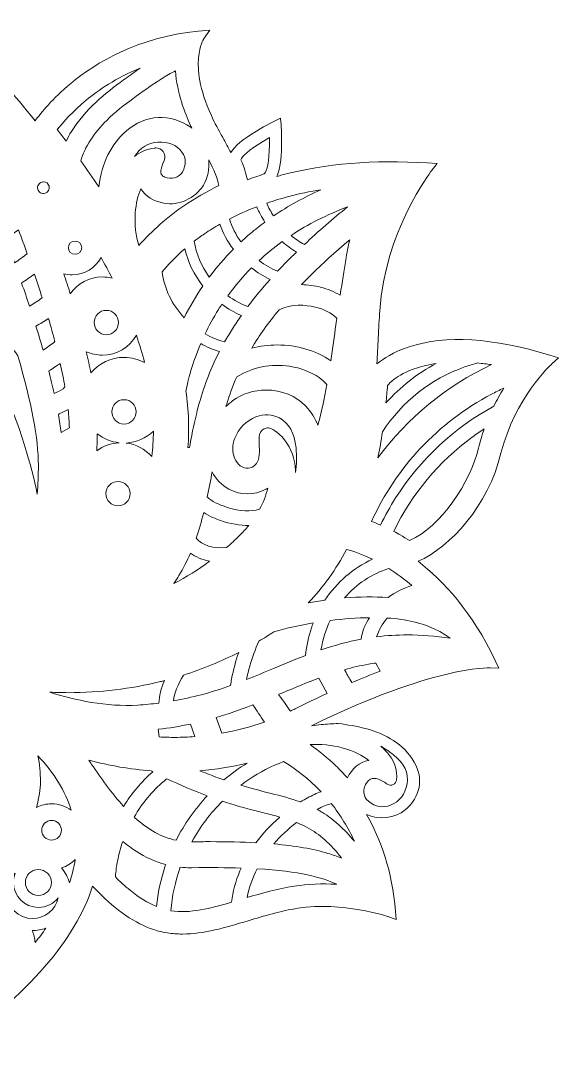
# Model space of a CAD drawing. Header units: millimetres. Extents: x -1177 to 2110, y 103 to 651.
# Drawn here: x 1830 to 2110, y 103 to 641 of the extents above; entities that cross this region are included whole.
import ezdxf

# ---------------------------------------------------------------- set-up
doc = ezdxf.new("R2010")
doc.units = ezdxf.units.MM
doc.header["$MEASUREMENT"] = 0
doc.layers.add('Layer 1', color=7, linetype='Continuous')

msp = doc.modelspace()

# ---------------------------------------------------------------- linework, layer by layer
at = {"layer": 'Layer 1', "lineweight": 0}
for points, knots in [([(2105.9, 465.9), (2076.31, 475.06), (2051.6, 476.53), (2032.45, 470.27), (2024.28, 467.6), (2018.89, 464.02), (2015.67, 461.31), (2015.95, 466), (2016.16, 470.53), (2016.37, 474.87), (2016.62, 479.95), (2016.85, 484.75), (2017.14, 489.12), (2019.89, 530.65), (2043.79, 561.71), (2044.03, 562.01), (2044.03, 562.01), (2047.17, 566.03), (2047.17, 566.03), (2047.17, 566.03), (2041.87, 566.35), (2041.87, 566.35), (2014.1, 568.07), (1988.65, 565.95), (1966.22, 560.05), (1965.28, 559.8), (1964.34, 559.54), (1963.4, 559.28), (1964.89, 562.55), (1965.72, 567.95), (1965.87, 575.37), (1966, 581.51), (1965.61, 586.8), (1965.56, 587.38), (1965.56, 587.38), (1965.38, 589.74), (1965.38, 589.74), (1965.38, 589.74), (1963.25, 588.71), (1963.25, 588.71), (1962.73, 588.46), (1957.96, 586.15), (1952.7, 582.96), (1945.69, 578.7), (1941.22, 574.96), (1939.42, 571.85), (1939.4, 571.81), (1939.38, 571.77), (1939.36, 571.74), (1938.02, 574.37), (1936.57, 577.01), (1935.13, 579.62), (1933.05, 583.41), (1930.9, 587.32), (1929.19, 591.05), (1922.72, 605.2), (1921.98, 615.32), (1922.49, 621.31), (1923.05, 627.73), (1925.12, 630.89), (1925.13, 630.9), (1925.13, 630.9), (1928.47, 635.69), (1928.47, 635.69), (1928.47, 635.69), (1922.39, 635.12), (1922.39, 635.12), (1890.87, 632.14), (1868.76, 618.66), (1855.77, 607.87), (1846.3, 600.01), (1840.23, 592.51), (1837.18, 588.29), (1826.09, 602.14), (1815.53, 614.28), (1806.99, 624.08), (1802.96, 628.72), (1793.04, 640.69), (1792.96, 640.6), (1792.89, 640.69), (1782.97, 628.72), (1778.93, 624.08), (1770.4, 614.28), (1759.84, 602.14), (1748.75, 588.29), (1745.69, 592.51), (1739.62, 600.01), (1730.16, 607.87), (1717.16, 618.66), (1695.06, 632.14), (1663.53, 635.12), (1663.53, 635.12), (1657.46, 635.69), (1657.46, 635.69), (1657.46, 635.69), (1660.8, 630.9), (1660.8, 630.9), (1660.8, 630.89), (1662.88, 627.73), (1663.43, 621.31), (1663.95, 615.32), (1663.21, 605.2), (1656.73, 591.05), (1655.02, 587.32), (1652.87, 583.41), (1650.79, 579.62), (1649.34, 576.98), (1647.87, 574.32), (1646.53, 571.66), (1646.29, 572.07), (1646.05, 572.48), (1645.78, 572.89), (1643.8, 575.9), (1639.12, 579.37), (1631.86, 583.21), (1626.44, 586.08), (1621.53, 588.11), (1620.99, 588.33), (1620.99, 588.33), (1618.81, 589.23), (1618.81, 589.23), (1618.81, 589.23), (1618.77, 586.87), (1618.77, 586.87), (1618.76, 586.28), (1618.68, 580.99), (1619.16, 574.86), (1619.73, 567.75), (1620.81, 562.54), (1622.38, 559.32), (1621.49, 559.57), (1620.6, 559.81), (1619.7, 560.05), (1597.28, 565.95), (1571.83, 568.07), (1544.06, 566.35), (1544.06, 566.35), (1538.76, 566.03), (1538.76, 566.03), (1538.76, 566.03), (1541.89, 562.01), (1541.89, 562.01), (1542.13, 561.71), (1566.03, 530.65), (1568.78, 489.12), (1569.07, 484.75), (1569.31, 479.95), (1569.55, 474.87), (1569.76, 470.53), (1569.98, 466), (1570.25, 461.31), (1567.03, 464.02), (1561.64, 467.6), (1553.47, 470.27), (1534.33, 476.53), (1509.62, 475.06), (1480.03, 465.9), (1480.03, 465.9), (1475.46, 464.49), (1475.46, 464.49), (1475.46, 464.49), (1478.91, 461.35), (1478.91, 461.35), (1479.1, 461.17), (1498.45, 443.21), (1505.46, 414.67), (1512.17, 387.32), (1531.92, 365.54), (1548.79, 358.23), (1535.64, 348.07), (1520.58, 331.9), (1508.42, 306.48), (1508.42, 306.48), (1506.51, 302.48), (1506.51, 302.48), (1506.51, 302.48), (1511.19, 302.63), (1511.19, 302.63), (1511.26, 302.63), (1519.22, 302.8), (1534.97, 298.98), (1549.15, 295.54), (1572.68, 288.07), (1604.85, 272.05), (1602.74, 272.46), (1600.6, 272.71), (1598.5, 272.9), (1595.55, 273.17), (1592.58, 273.31), (1589.63, 273.58), (1584.8, 272.76), (1579.94, 272.14), (1575.31, 270.86), (1564.64, 267.88), (1555.4, 262.82), (1549.9, 253.35), (1544.88, 244.72), (1546.76, 235.09), (1554.58, 228.38), (1560.14, 223.61), (1569.8, 222.98), (1576.07, 226.5), (1568.47, 213.57), (1562.22, 196.76), (1560.55, 175.39), (1560.55, 175.39), (1560.22, 171.16), (1560.22, 171.16), (1560.22, 171.16), (1564.48, 172.63), (1564.48, 172.63), (1564.71, 172.71), (1588.19, 180.65), (1611.5, 177), (1620.49, 175.59), (1629.18, 172.97), (1637.58, 170.44), (1649.33, 166.89), (1660.55, 163.5), (1671.87, 163.5), (1674.45, 163.5), (1677.05, 163.68), (1679.65, 164.07), (1689.09, 165.49), (1698.92, 170.51), (1708.88, 178.98), (1713.28, 182.71), (1716.67, 186.27), (1718.73, 188.58), (1727.48, 160.8), (1752.32, 132.2), (1792.93, 103.24), (1792.93, 103.24), (1792.96, 103.27), (1792.96, 103.27), (1792.96, 103.27), (1792.99, 103.24), (1792.99, 103.24), (1833.61, 132.2), (1858.45, 160.8), (1867.19, 188.58), (1869.25, 186.27), (1872.65, 182.71), (1877.04, 178.98), (1887, 170.51), (1896.84, 165.49), (1906.27, 164.07), (1908.88, 163.68), (1911.47, 163.5), (1914.06, 163.5), (1925.38, 163.5), (1936.6, 166.89), (1948.35, 170.44), (1956.75, 172.97), (1965.43, 175.59), (1974.43, 177), (1997.74, 180.65), (2021.22, 172.71), (2021.45, 172.63), (2021.45, 172.63), (2025.7, 171.16), (2025.7, 171.16), (2025.7, 171.16), (2025.37, 175.39), (2025.37, 175.39), (2023.73, 196.42), (2017.65, 213.05), (2010.22, 225.89), (2016.46, 223.08), (2025.28, 223.91), (2030.49, 228.38), (2038.31, 235.09), (2040.2, 244.72), (2035.18, 253.35), (2029.67, 262.82), (2020.43, 267.88), (2009.76, 270.86), (2005.13, 272.14), (2000.28, 272.76), (1995.45, 273.58), (1992.5, 273.31), (1989.53, 273.17), (1986.58, 272.9), (1984.92, 272.75), (1983.23, 272.56), (1981.56, 272.29), (2013.48, 288.15), (2036.84, 295.55), (2050.96, 298.98), (2066.71, 302.8), (2074.67, 302.63), (2074.74, 302.63), (2074.74, 302.63), (2079.42, 302.48), (2079.42, 302.48), (2079.42, 302.48), (2077.5, 306.48), (2077.5, 306.48), (2065.34, 331.9), (2050.28, 348.07), (2037.14, 358.23), (2054.01, 365.54), (2073.76, 387.32), (2080.47, 414.67), (2087.47, 443.21), (2106.83, 461.17), (2107.02, 461.35), (2107.02, 461.35), (2110.46, 464.49), (2110.46, 464.49), (2110.46, 464.49), (2105.9, 465.9), (2105.9, 465.9)], [0, 0, 0, 0, 1, 1, 1, 2, 2, 2, 3, 3, 3, 4, 4, 4, 5, 5, 5, 6, 6, 6, 7, 7, 7, 8, 8, 8, 9, 9, 9, 10, 10, 10, 11, 11, 11, 12, 12, 12, 13, 13, 13, 14, 14, 14, 15, 15, 15, 16, 16, 16, 17, 17, 17, 18, 18, 18, 19, 19, 19, 20, 20, 20, 21, 21, 21, 22, 22, 22, 23, 23, 23, 24, 24, 24, 25, 25, 25, 26, 26, 26, 27, 27, 27, 28, 28, 28, 29, 29, 29, 30, 30, 30, 31, 31, 31, 32, 32, 32, 33, 33, 33, 34, 34, 34, 35, 35, 35, 36, 36, 36, 37, 37, 37, 38, 38, 38, 39, 39, 39, 40, 40, 40, 41, 41, 41, 42, 42, 42, 43, 43, 43, 44, 44, 44, 45, 45, 45, 46, 46, 46, 47, 47, 47, 48, 48, 48, 49, 49, 49, 50, 50, 50, 51, 51, 51, 52, 52, 52, 53, 53, 53, 54, 54, 54, 55, 55, 55, 56, 56, 56, 57, 57, 57, 58, 58, 58, 59, 59, 59, 60, 60, 60, 61, 61, 61, 62, 62, 62, 63, 63, 63, 64, 64, 64, 65, 65, 65, 66, 66, 66, 67, 67, 67, 68, 68, 68, 69, 69, 69, 70, 70, 70, 71, 71, 71, 72, 72, 72, 73, 73, 73, 74, 74, 74, 75, 75, 75, 76, 76, 76, 77, 77, 77, 78, 78, 78, 79, 79, 79, 80, 80, 80, 81, 81, 81, 82, 82, 82, 83, 83, 83, 84, 84, 84, 85, 85, 85, 86, 86, 86, 87, 87, 87, 88, 88, 88, 89, 89, 89, 90, 90, 90, 91, 91, 91, 92, 92, 92, 93, 93, 93, 94, 94, 94, 95, 95, 95, 96, 96, 96, 97, 97, 97, 98, 98, 98, 99, 99, 99, 100, 100, 100, 101, 101, 101, 102, 102, 102, 103, 103, 103, 104, 104, 104, 104]), ([(1863.82, 599.11), (1870.03, 604.24), (1879.45, 610.75), (1891.97, 615.82), (1889.35, 614.01), (1886.79, 612.16), (1884.27, 610.34), (1884.27, 610.34), (1883.37, 609.69), (1883.37, 609.69), (1873.89, 602.85), (1863.23, 594.28), (1856.08, 582.68), (1855.09, 581.06), (1854.18, 579.39), (1853.36, 577.69), (1851.86, 579.68), (1850.31, 581.7), (1848.74, 583.73), (1851.86, 587.7), (1856.83, 593.33), (1863.82, 599.11)], [0, 0, 0, 0, 1, 1, 1, 2, 2, 2, 3, 3, 3, 4, 4, 4, 5, 5, 5, 6, 6, 6, 7, 7, 7, 7]), ([(1910.43, 614.46), (1911.24, 602.93), (1915.55, 592), (1918.16, 586.3), (1918.43, 585.71), (1918.7, 585.13), (1918.98, 584.55), (1918.8, 584.69), (1918.62, 584.82), (1918.43, 584.95), (1913.2, 588.57), (1907.31, 590.33), (1901.37, 590.03), (1895.39, 589.73), (1889.69, 587.35), (1884.9, 583.17), (1876.75, 576.05), (1871.98, 566.43), (1870.4, 553.84), (1867.41, 558.3), (1864.24, 562.85), (1860.95, 567.42), (1863.17, 574.72), (1867.74, 581.83), (1874.54, 588.58), (1878.97, 592.97), (1883.94, 596.76), (1888.21, 599.88), (1892.84, 603.26), (1897.84, 606.85), (1903.08, 610.21), (1905.67, 611.86), (1908.09, 613.27), (1910.43, 614.46)], [0, 0, 0, 0, 1, 1, 1, 2, 2, 2, 3, 3, 3, 4, 4, 4, 5, 5, 5, 6, 6, 6, 7, 7, 7, 8, 8, 8, 9, 9, 9, 10, 10, 10, 11, 11, 11, 11]), ([(1903.99, 572.31), (1903.11, 573.48), (1901.71, 574.17), (1900.25, 574.17), (1900.04, 574.17), (1899.83, 574.15), (1899.62, 574.13), (1895.5, 573.56), (1892.05, 572.11), (1888.99, 569.62), (1892.23, 574.36), (1896.24, 576.83), (1901.2, 577.17), (1906.86, 577.54), (1911.11, 575.79), (1913.84, 571.94), (1916.07, 568.8), (1916.14, 565.5), (1914.06, 561.56), (1912.55, 558.7), (1908.08, 557.42), (1904.86, 558.93), (1903.67, 559.48), (1901.68, 560.41), (1903.66, 565.56), (1903.75, 565.8), (1903.88, 566.08), (1904.1, 566.57), (1904.1, 566.57), (1904.12, 566.62), (1904.12, 566.62), (1904.24, 566.9), (1904.38, 567.22), (1904.56, 567.61), (1905.23, 569.17), (1905.01, 570.97), (1903.99, 572.31)], [0, 0, 0, 0, 1, 1, 1, 2, 2, 2, 3, 3, 3, 4, 4, 4, 5, 5, 5, 6, 6, 6, 7, 7, 7, 8, 8, 8, 9, 9, 9, 10, 10, 10, 11, 11, 11, 12, 12, 12, 12]), ([(1944.94, 568.67), (1946.1, 570.69), (1950.55, 574.55), (1959.55, 579.58), (1959.7, 569.28), (1958.58, 563.49), (1957.42, 561.48), (1957.24, 561.17), (1957.05, 560.87), (1956.85, 560.57), (1953.86, 559.62), (1950.88, 558.59), (1947.99, 557.49), (1947.41, 560.67), (1946.29, 564.14), (1944.6, 568.03), (1944.71, 568.25), (1944.82, 568.46), (1944.94, 568.67)], [0, 0, 0, 0, 1, 1, 1, 2, 2, 2, 3, 3, 3, 4, 4, 4, 5, 5, 5, 6, 6, 6, 6]), ([(1925.01, 554.66), (1927.42, 558.48), (1928.28, 563.24), (1927.8, 567.97), (1930.36, 563.08), (1932.5, 558.35), (1933.09, 554.46), (1926.61, 551.29), (1920.47, 547.73), (1914.81, 543.85), (1903.99, 536.45), (1896.25, 528.81), (1891.3, 523.15), (1889.65, 528.13), (1889, 534.13), (1889.47, 540.32), (1889.83, 545.06), (1890.83, 549.38), (1892.35, 552.79), (1894.87, 548.92), (1898.99, 546.36), (1904.43, 545.33), (1912.16, 543.86), (1920.62, 547.7), (1925.01, 554.66)], [0, 0, 0, 0, 1, 1, 1, 2, 2, 2, 3, 3, 3, 4, 4, 4, 5, 5, 5, 6, 6, 6, 7, 7, 7, 8, 8, 8, 8]), ([(1838.85, 554.92), (1839.25, 555.63), (1839.91, 556.15), (1840.69, 556.36), (1840.96, 556.44), (1841.24, 556.48), (1841.51, 556.48), (1842.88, 556.48), (1844.1, 555.55), (1844.46, 554.23), (1844.92, 552.6), (1843.96, 550.91), (1842.33, 550.46), (1841.54, 550.24), (1840.72, 550.34), (1840, 550.75), (1839.29, 551.15), (1838.78, 551.81), (1838.56, 552.6), (1838.34, 553.38), (1838.45, 554.21), (1838.85, 554.92)], [0, 0, 0, 0, 1, 1, 1, 2, 2, 2, 3, 3, 3, 4, 4, 4, 5, 5, 5, 6, 6, 6, 7, 7, 7, 7]), ([(1969.67, 548.81), (1975.03, 550.21), (1980.65, 551.39), (1986.46, 552.34), (1977.61, 548.42), (1969.33, 543.83), (1961.68, 538.62), (1960.27, 540.77), (1959.07, 543.02), (1958.09, 545.32), (1961.84, 546.6), (1965.7, 547.77), (1969.67, 548.81)], [0, 0, 0, 0, 1, 1, 1, 2, 2, 2, 3, 3, 3, 4, 4, 4, 4]), ([(1952.87, 543.42), (1954.05, 540.68), (1955.5, 538.01), (1957.2, 535.45), (1954.58, 533.52), (1952.04, 531.52), (1949.59, 529.44), (1947.9, 528.01), (1946.25, 526.54), (1944.65, 525.05), (1941.96, 528.79), (1939.94, 532.85), (1938.59, 537.03), (1943.14, 539.38), (1947.9, 541.51), (1952.87, 543.42)], [0, 0, 0, 0, 1, 1, 1, 2, 2, 2, 3, 3, 3, 4, 4, 4, 5, 5, 5, 5]), ([(1977.78, 523.74), (1975.36, 525.07), (1973.02, 526.63), (1970.81, 528.45), (1979.7, 534.33), (1989.58, 539.34), (2000.31, 543.39), (1992.7, 537.13), (1985.11, 530.61), (1977.78, 523.74)], [0, 0, 0, 0, 1, 1, 1, 2, 2, 2, 3, 3, 3, 3]), ([(1940.68, 521.21), (1936.15, 516.65), (1931.96, 511.8), (1928.12, 506.69), (1923.93, 512.42), (1921.29, 518.9), (1920.28, 525.47), (1921.95, 526.76), (1923.73, 528.04), (1925.61, 529.32), (1928.19, 531.08), (1930.86, 532.74), (1933.63, 534.33), (1935.26, 529.73), (1937.62, 525.3), (1940.68, 521.21)], [0, 0, 0, 0, 1, 1, 1, 2, 2, 2, 3, 3, 3, 4, 4, 4, 5, 5, 5, 5]), ([(1833.03, 518.88), (1830.85, 517.25), (1828.62, 515.65), (1826.37, 514.09), (1826.24, 514.45), (1826.11, 514.81), (1825.98, 515.17), (1824.61, 518.93), (1823.18, 522.79), (1821.71, 526.65), (1821.71, 526.65), (1828.45, 531.36), (1828.45, 531.36), (1830.04, 527.14), (1831.58, 522.95), (1833.03, 518.88)], [0, 0, 0, 0, 1, 1, 1, 2, 2, 2, 3, 3, 3, 4, 4, 4, 5, 5, 5, 5]), ([(1854.52, 522.06), (1854.52, 523.97), (1856.08, 525.53), (1858, 525.53), (1859.91, 525.53), (1861.47, 523.97), (1861.47, 522.06), (1861.47, 520.14), (1859.91, 518.59), (1858, 518.59), (1856.08, 518.59), (1854.52, 520.14), (1854.52, 522.06)], [0, 0, 0, 0, 1, 1, 1, 2, 2, 2, 3, 3, 3, 4, 4, 4, 4]), ([(1914.99, 485.49), (1908.5, 492.4), (1904.63, 500.85), (1903.5, 509.41), (1906.33, 512.85), (1910.22, 517.04), (1915.33, 521.45), (1916.95, 514.59), (1920.11, 507.93), (1924.78, 502.04), (1921.16, 496.79), (1917.9, 491.27), (1914.99, 485.49)], [0, 0, 0, 0, 1, 1, 1, 2, 2, 2, 3, 3, 3, 4, 4, 4, 4]), ([(1963.77, 509.75), (1960.4, 511.17), (1957.15, 513.03), (1954.1, 515.34), (1957.9, 518.85), (1961.92, 522.16), (1966.17, 525.24), (1968.54, 523.17), (1971.04, 521.36), (1973.64, 519.8), (1970.27, 516.54), (1966.98, 513.19), (1963.77, 509.75)], [0, 0, 0, 0, 1, 1, 1, 2, 2, 2, 3, 3, 3, 4, 4, 4, 4]), ([(1999.36, 515.53), (1998.46, 510.16), (1997.54, 504.29), (1996.5, 497.23), (1993.4, 499.06), (1989.9, 500.49), (1986.23, 501.41), (1982.96, 502.24), (1979.58, 502.69), (1976.28, 502.77), (1977.75, 504.29), (1979.25, 505.82), (1980.78, 507.34), (1986.9, 513.42), (1993.55, 519.5), (2001.47, 526.24), (2000.7, 522.92), (2000.01, 519.37), (1999.36, 515.53)], [0, 0, 0, 0, 1, 1, 1, 2, 2, 2, 3, 3, 3, 4, 4, 4, 5, 5, 5, 6, 6, 6, 6]), ([(1856.5, 507.91), (1862.94, 507.91), (1868.66, 511.42), (1871.61, 516.92), (1873.61, 513.3), (1875.52, 509.69), (1877.32, 506.13), (1875.67, 506.55), (1873.98, 506.76), (1872.24, 506.76), (1865.51, 506.76), (1859.27, 503.42), (1855.49, 498.01), (1854.42, 501.42), (1853.29, 504.92), (1852.1, 508.48), (1853.52, 508.1), (1854.99, 507.91), (1856.5, 507.91)], [0, 0, 0, 0, 1, 1, 1, 2, 2, 2, 3, 3, 3, 4, 4, 4, 5, 5, 5, 6, 6, 6, 6]), ([(1959.86, 505.47), (1955.79, 500.9), (1951.88, 496.17), (1948.21, 491.25), (1944.58, 492.64), (1941.08, 494.55), (1937.8, 496.97), (1941.55, 502.12), (1945.67, 506.97), (1950.14, 511.5), (1953.21, 509.08), (1956.48, 507.07), (1959.86, 505.47)], [0, 0, 0, 0, 1, 1, 1, 2, 2, 2, 3, 3, 3, 4, 4, 4, 4]), ([(1840.85, 495.81), (1838.69, 494.32), (1836.47, 492.89), (1834.2, 491.55), (1832.93, 495.4), (1831.56, 499.43), (1830.11, 503.58), (1832.34, 505.09), (1834.57, 506.64), (1836.76, 508.24), (1838.2, 504), (1839.58, 499.83), (1840.85, 495.81)], [0, 0, 0, 0, 1, 1, 1, 2, 2, 2, 3, 3, 3, 4, 4, 4, 4]), ([(1874.34, 476.59), (1870.83, 476.59), (1867.98, 479.45), (1867.98, 482.95), (1867.98, 486.46), (1870.83, 489.31), (1874.34, 489.31), (1877.84, 489.31), (1880.7, 486.46), (1880.7, 482.95), (1880.7, 479.45), (1877.84, 476.59), (1874.34, 476.59)], [0, 0, 0, 0, 1, 1, 1, 2, 2, 2, 3, 3, 3, 4, 4, 4, 4]), ([(1944.87, 486.65), (1943.26, 484.35), (1941.69, 482.01), (1940.18, 479.63), (1938.76, 477.39), (1937.41, 475.12), (1936.12, 472.84), (1932.62, 473.76), (1929.18, 475.13), (1925.9, 476.97), (1927.87, 481.1), (1930.2, 485.4), (1932.93, 489.77), (1933.5, 490.68), (1934.09, 491.59), (1934.68, 492.49), (1937.91, 490.11), (1941.33, 488.16), (1944.87, 486.65)], [0, 0, 0, 0, 1, 1, 1, 2, 2, 2, 3, 3, 3, 4, 4, 4, 5, 5, 5, 6, 6, 6, 6]), ([(1963.55, 471.23), (1959.08, 471.23), (1954.58, 470.68), (1950.27, 469.55), (1954.29, 476.25), (1958.99, 482.85), (1964.55, 489.62), (1971.05, 492.9), (1978.36, 492.19), (1983.38, 491.01), (1987.97, 489.93), (1991.89, 487.92), (1994.76, 485.19), (1994.76, 485.19), (1994.26, 481.68), (1994.26, 481.68), (1993.44, 475.88), (1992.52, 469.4), (1991.56, 463.03), (1983.92, 468.36), (1973.79, 471.23), (1963.55, 471.23)], [0, 0, 0, 0, 1, 1, 1, 2, 2, 2, 3, 3, 3, 4, 4, 4, 5, 5, 5, 6, 6, 6, 7, 7, 7, 7]), ([(1844.47, 470.72), (1843.46, 469.99), (1842.42, 469.27), (1841.31, 468.54), (1840.16, 472.57), (1838.9, 476.77), (1837.57, 481.07), (1839.8, 482.31), (1842, 483.64), (1844.15, 485.04), (1845.36, 480.9), (1846.49, 476.87), (1847.5, 472.99), (1846.51, 472.22), (1845.49, 471.45), (1844.47, 470.72)], [0, 0, 0, 0, 1, 1, 1, 2, 2, 2, 3, 3, 3, 4, 4, 4, 5, 5, 5, 5]), ([(1819.59, 452.03), (1815.06, 463.31), (1810.51, 473.65), (1806.9, 481.6), (1815.8, 478.59), (1823.27, 472.87), (1828.14, 465.53), (1835.26, 441.24), (1838.86, 422.1), (1838.86, 408.46), (1838.86, 403.38), (1838.64, 398.31), (1838.19, 393.31), (1835.36, 408.6), (1829.13, 428.28), (1819.59, 452.03)], [0, 0, 0, 0, 1, 1, 1, 2, 2, 2, 3, 3, 3, 4, 4, 4, 5, 5, 5, 5]), ([(1883.56, 464.77), (1876.8, 464.77), (1870.47, 461.72), (1866.27, 456.62), (1865.58, 460.17), (1864.79, 463.88), (1863.89, 467.69), (1866.5, 466.52), (1869.33, 465.92), (1872.24, 465.92), (1879.73, 465.92), (1886.46, 469.96), (1890.03, 476.3), (1891.69, 471.47), (1893.13, 466.68), (1894.33, 462), (1891.05, 463.8), (1887.34, 464.77), (1883.56, 464.77)], [0, 0, 0, 0, 1, 1, 1, 2, 2, 2, 3, 3, 3, 4, 4, 4, 5, 5, 5, 6, 6, 6, 6]), ([(1933.42, 467.83), (1931.24, 463.6), (1929.3, 459.33), (1927.63, 455.06), (1924.16, 446.23), (1921.41, 436.36), (1918.97, 424.01), (1918.56, 421.93), (1918.17, 419.83), (1917.79, 417.74), (1917.51, 417.72), (1917.23, 417.69), (1916.96, 417.63), (1917.69, 427.2), (1917.35, 437.13), (1915.94, 447.34), (1917.02, 452.8), (1919.24, 461.66), (1923.63, 471.95), (1926.79, 470.21), (1930.07, 468.83), (1933.42, 467.83)], [0, 0, 0, 0, 1, 1, 1, 2, 2, 2, 3, 3, 3, 4, 4, 4, 5, 5, 5, 6, 6, 6, 7, 7, 7, 7]), ([(1850.28, 461.63), (1851.25, 457.31), (1852.09, 453.17), (1852.76, 449.28), (1851.62, 448.02), (1849.76, 447.15), (1848.09, 446.37), (1848.09, 446.37), (1847.86, 446.26), (1847.86, 446.26), (1847.61, 446.14), (1847.36, 446.03), (1847.1, 445.91), (1846.26, 449.67), (1845.32, 453.6), (1844.28, 457.64), (1846.36, 458.93), (1848.37, 460.26), (1850.28, 461.63)], [0, 0, 0, 0, 1, 1, 1, 2, 2, 2, 3, 3, 3, 4, 4, 4, 5, 5, 5, 6, 6, 6, 6]), ([(1957.79, 447.71), (1951.41, 447.71), (1945.27, 445.74), (1940.49, 442.15), (1939.16, 441.16), (1937.93, 440.11), (1936.8, 439.01), (1936.94, 439.51), (1937.09, 440.02), (1937.24, 440.51), (1938.64, 445.14), (1940.39, 449.86), (1942.47, 454.54), (1950.71, 459.62), (1960.48, 461.6), (1970.03, 460.12), (1975.96, 459.2), (1981.3, 457.14), (1985.48, 454.16), (1986.98, 453.09), (1988.34, 451.88), (1989.54, 450.54), (1988.17, 442.93), (1986.61, 435.93), (1984.82, 429.3), (1983.36, 433), (1981.28, 436.27), (1978.53, 439.2), (1978.53, 439.2), (1978.53, 439.2), (1978.53, 439.2), (1973.47, 444.61), (1965.91, 447.71), (1957.79, 447.71)], [0, 0, 0, 0, 1, 1, 1, 2, 2, 2, 3, 3, 3, 4, 4, 4, 5, 5, 5, 6, 6, 6, 7, 7, 7, 8, 8, 8, 9, 9, 9, 10, 10, 10, 11, 11, 11, 11]), ([(2018.58, 425.88), (2028.66, 441.49), (2043.87, 453.5), (2061.46, 459.73), (2063.69, 460.52), (2065.98, 461.22), (2068.28, 461.82), (2070.61, 461.6), (2073.01, 461.31), (2075.45, 460.95), (2052.14, 450.05), (2031.4, 433.02), (2016.23, 412.29), (2017.11, 416.68), (2017.9, 421.22), (2018.58, 425.88)], [0, 0, 0, 0, 1, 1, 1, 2, 2, 2, 3, 3, 3, 4, 4, 4, 5, 5, 5, 5]), ([(2021.2, 450.02), (2021.34, 450.17), (2021.48, 450.33), (2021.6, 450.49), (2021.7, 450.61), (2022.72, 451.82), (2024.76, 453.35), (2027.01, 455.05), (2030.93, 457.45), (2036.79, 459.31), (2039.82, 460.28), (2043.09, 461.01), (2046.58, 461.5), (2036.68, 456.28), (2027.79, 449.31), (2020.41, 440.97), (2020.7, 443.85), (2020.96, 446.85), (2021.2, 450.02)], [0, 0, 0, 0, 1, 1, 1, 2, 2, 2, 3, 3, 3, 4, 4, 4, 5, 5, 5, 6, 6, 6, 6]), ([(2076.74, 439.23), (2056.04, 428.08), (2038.31, 411.54), (2025.46, 391.36), (2022.59, 386.85), (2019.94, 382.08), (2017.59, 377.17), (2016.01, 377.86), (2014.44, 378.51), (2012.89, 379.1), (2025.52, 407.22), (2047.68, 430.75), (2075.45, 445.48), (2077.55, 446.59), (2079.73, 447.67), (2081.95, 448.69), (2080.06, 445.6), (2078.32, 442.44), (2076.74, 439.23)], [0, 0, 0, 0, 1, 1, 1, 2, 2, 2, 3, 3, 3, 4, 4, 4, 5, 5, 5, 6, 6, 6, 6]), ([(1877.2, 436.3), (1877.2, 439.81), (1880.06, 442.66), (1883.56, 442.66), (1887.07, 442.66), (1889.92, 439.81), (1889.92, 436.3), (1889.92, 432.79), (1887.07, 429.94), (1883.56, 429.94), (1880.06, 429.94), (1877.2, 432.79), (1877.2, 436.3)], [0, 0, 0, 0, 1, 1, 1, 2, 2, 2, 3, 3, 3, 4, 4, 4, 4]), ([(1855.03, 427.96), (1855.03, 427.96), (1850.78, 425.57), (1850.78, 425.57), (1850.39, 428.5), (1849.91, 431.59), (1849.33, 434.81), (1849.42, 434.92), (1849.5, 435.04), (1849.57, 435.16), (1849.63, 435.21), (1849.69, 435.25), (1849.73, 435.27), (1850.14, 435.47), (1850.56, 435.66), (1850.97, 435.86), (1851.21, 435.97), (1851.44, 436.08), (1851.68, 436.19), (1852.61, 436.62), (1853.52, 437.06), (1854.41, 437.52), (1854.76, 434.12), (1854.97, 430.92), (1855.03, 427.96)], [0, 0, 0, 0, 1, 1, 1, 2, 2, 2, 3, 3, 3, 4, 4, 4, 5, 5, 5, 6, 6, 6, 7, 7, 7, 8, 8, 8, 8]), ([(1956.75, 427.43), (1955.14, 426.65), (1954.11, 425), (1954.11, 423.22), (1954.11, 423.22), (1954.11, 422.14), (1954.11, 422.14), (1954.11, 420.86), (1954.16, 419.64), (1954.21, 418.43), (1954.3, 416.24), (1954.39, 414.17), (1954.08, 412.48), (1953.5, 409.31), (1951.25, 407.06), (1948.49, 406.87), (1945.53, 406.67), (1942.67, 408.75), (1941.37, 412.04), (1940.05, 415.38), (1940.07, 418.81), (1941.44, 422.51), (1943.32, 427.57), (1947.45, 431.74), (1952.5, 433.64), (1956.79, 435.26), (1961.14, 435.08), (1964.74, 433.13), (1969.8, 430.4), (1972.64, 425.29), (1973.41, 417.52), (1973.85, 413.13), (1973.76, 408.84), (1973.14, 404.65), (1973.11, 405.81), (1973.03, 406.97), (1972.91, 408.14), (1972.33, 413.76), (1969.98, 418.9), (1965.93, 423.43), (1964.98, 424.49), (1963.92, 425.24), (1963.15, 425.79), (1963.15, 425.79), (1963.08, 425.84), (1963.08, 425.84), (1962.89, 425.97), (1962.71, 426.1), (1962.53, 426.24), (1962.53, 426.24), (1961.69, 426.9), (1961.69, 426.9), (1960.87, 427.55), (1959.84, 427.9), (1958.79, 427.9), (1958.09, 427.9), (1957.38, 427.74), (1956.75, 427.43)], [0, 0, 0, 0, 1, 1, 1, 2, 2, 2, 3, 3, 3, 4, 4, 4, 5, 5, 5, 6, 6, 6, 7, 7, 7, 8, 8, 8, 9, 9, 9, 10, 10, 10, 11, 11, 11, 12, 12, 12, 13, 13, 13, 14, 14, 14, 15, 15, 15, 16, 16, 16, 17, 17, 17, 18, 18, 18, 19, 19, 19, 19]), ([(1880.97, 420.14), (1876.78, 419.91), (1872.74, 418.43), (1869.37, 415.93), (1869.52, 418.92), (1869.6, 421.91), (1869.62, 424.89), (1872.9, 422.28), (1876.83, 420.63), (1880.97, 420.14)], [0, 0, 0, 0, 1, 1, 1, 2, 2, 2, 3, 3, 3, 3]), ([(1884.7, 420.02), (1890.06, 420.29), (1895.13, 422.49), (1898.98, 426.15), (1898.93, 421.7), (1898.62, 417.31), (1898.06, 413.05), (1894.59, 416.88), (1889.81, 419.38), (1884.7, 420.02)], [0, 0, 0, 0, 1, 1, 1, 2, 2, 2, 3, 3, 3, 3]), ([(2068.72, 417.38), (2064.35, 399.55), (2049.39, 376.24), (2032.64, 369.07), (2031.05, 370.09), (2029.44, 371.07), (2027.86, 371.98), (2026.78, 372.6), (2025.65, 373.22), (2024.49, 373.83), (2033.86, 393.34), (2048, 410.35), (2065.47, 423.11), (2067.5, 424.59), (2069.59, 426.03), (2071.73, 427.41), (2070.55, 424.08), (2069.55, 420.73), (2068.72, 417.38)], [0, 0, 0, 0, 1, 1, 1, 2, 2, 2, 3, 3, 3, 4, 4, 4, 5, 5, 5, 6, 6, 6, 6]), ([(1937.51, 386.4), (1932.86, 387.82), (1929.27, 389.69), (1927.08, 391.83), (1928.03, 396.32), (1928.85, 400.73), (1929.63, 405.04), (1931.52, 401.19), (1934.54, 398.01), (1938.37, 395.93), (1944.51, 392.6), (1951.61, 392.59), (1957.83, 395.93), (1958.13, 396.09), (1958.42, 396.25), (1958.71, 396.42), (1957.75, 392.63), (1956.31, 388.94), (1954.41, 385.43), (1949.86, 384), (1944.32, 384.32), (1937.51, 386.4)], [0, 0, 0, 0, 1, 1, 1, 2, 2, 2, 3, 3, 3, 4, 4, 4, 5, 5, 5, 6, 6, 6, 7, 7, 7, 7]), ([(1880.45, 387.21), (1876.94, 387.21), (1874.09, 390.06), (1874.09, 393.57), (1874.09, 397.08), (1876.94, 399.93), (1880.45, 399.93), (1883.96, 399.93), (1886.81, 397.08), (1886.81, 393.57), (1886.81, 390.06), (1883.96, 387.21), (1880.45, 387.21)], [0, 0, 0, 0, 1, 1, 1, 2, 2, 2, 3, 3, 3, 4, 4, 4, 4]), ([(1921.26, 370.3), (1922.7, 374.45), (1924, 378.87), (1925.22, 383.73), (1928.27, 381.68), (1931.55, 380.34), (1933.95, 379.53), (1939.23, 377.76), (1944.19, 376.9), (1948.71, 376.98), (1947.22, 375.14), (1945.58, 373.33), (1943.8, 371.58), (1941.65, 369.45), (1939.4, 367.36), (1937.11, 365.36), (1930.18, 364.78), (1924.48, 366.57), (1921.26, 370.3)], [0, 0, 0, 0, 1, 1, 1, 2, 2, 2, 3, 3, 3, 4, 4, 4, 5, 5, 5, 6, 6, 6, 6]), ([(1928.29, 358.25), (1922.34, 353.84), (1916.09, 349.94), (1909.62, 346.61), (1910.54, 347.96), (1911.44, 349.35), (1912.29, 350.78), (1914.47, 354.4), (1916.48, 358.35), (1918.28, 362.56), (1921.02, 360.48), (1924.41, 359.02), (1928.29, 358.25)], [0, 0, 0, 0, 1, 1, 1, 2, 2, 2, 3, 3, 3, 4, 4, 4, 4]), ([(1988.52, 337.95), (1985.68, 337.56), (1982.78, 337.1), (1979.83, 336.58), (1987.64, 344.65), (1994.23, 353.82), (1999.86, 364.46), (2003.22, 363.52), (2007.87, 361.94), (2013.28, 359.29), (2003.39, 354.78), (1994.7, 347.31), (1988.52, 337.95)], [0, 0, 0, 0, 1, 1, 1, 2, 2, 2, 3, 3, 3, 4, 4, 4, 4]), ([(1998.74, 339.06), (2004.87, 346.27), (2013.07, 351.73), (2021.9, 354.48), (2026.03, 351.87), (2030.07, 348.87), (2033.93, 345.53), (2029.5, 344.24), (2025.25, 342.11), (2021.48, 339.3), (2014.25, 339.77), (2006.62, 339.69), (1998.74, 339.06)], [0, 0, 0, 0, 1, 1, 1, 2, 2, 2, 3, 3, 3, 4, 4, 4, 4]), ([(2011.72, 328.75), (2009.85, 325.78), (2008.02, 321.92), (2007.36, 317.54), (2000.59, 316.27), (1993.87, 314.48), (1986.46, 311.96), (1987.34, 317.33), (1988.93, 322.48), (1991.21, 327.32), (1998.59, 328.21), (2005.33, 328.68), (2011.72, 328.75)], [0, 0, 0, 0, 1, 1, 1, 2, 2, 2, 3, 3, 3, 4, 4, 4, 4]), ([(2046.59, 322.5), (2049.22, 321.21), (2051.66, 319.73), (2053.89, 318.06), (2046.18, 319.2), (2038.76, 319.77), (2031.54, 319.77), (2026.1, 319.77), (2020.77, 319.45), (2015.51, 318.8), (2016.48, 322.11), (2018.39, 325.5), (2021.05, 328.56), (2030.91, 328), (2039.5, 325.96), (2046.59, 322.5)], [0, 0, 0, 0, 1, 1, 1, 2, 2, 2, 3, 3, 3, 4, 4, 4, 5, 5, 5, 5]), ([(1947.52, 296.43), (1948.02, 298.86), (1948.62, 301.3), (1949.31, 303.7), (1950.53, 307.95), (1952.12, 312.24), (1954.01, 316.47), (1955.52, 317.36), (1956.79, 318.14), (1957.99, 318.9), (1959.24, 319.69), (1960.53, 320.54), (1961.83, 321.43), (1968.64, 323.34), (1975.53, 324.88), (1982.38, 326.04), (1982.04, 325.16), (1981.73, 324.28), (1981.44, 323.41), (1979.92, 318.88), (1978.9, 314.05), (1978.4, 309.04), (1972.75, 306.89), (1967.15, 304.54), (1961.72, 302.26), (1957.12, 300.33), (1952.39, 298.35), (1947.52, 296.43)], [0, 0, 0, 0, 1, 1, 1, 2, 2, 2, 3, 3, 3, 4, 4, 4, 5, 5, 5, 6, 6, 6, 7, 7, 7, 8, 8, 8, 9, 9, 9, 9]), ([(1909.44, 285.31), (1909.85, 289.29), (1911.59, 293.73), (1914.72, 298.79), (1924.61, 301.94), (1934.26, 305.92), (1943.49, 310.64), (1941.93, 306.1), (1940.69, 301.48), (1939.79, 296.84), (1939.56, 295.67), (1939.35, 294.48), (1939.16, 293.29), (1928.72, 289.57), (1919.2, 287.01), (1909.44, 285.31)], [0, 0, 0, 0, 1, 1, 1, 2, 2, 2, 3, 3, 3, 4, 4, 4, 5, 5, 5, 5]), ([(2002.6, 294.91), (2001.11, 297.32), (2000.03, 299.13), (1999.54, 300.06), (1999.54, 300.06), (1998.74, 301.59), (1998.74, 301.59), (2003.04, 302.8), (2007.15, 303.74), (2011.27, 304.46), (2012.52, 304.68), (2013.83, 304.89), (2015.15, 305.07), (2015.15, 305.07), (2017.31, 300.75), (2017.31, 300.75), (2012.51, 298.96), (2007.58, 297), (2002.6, 294.91)], [0, 0, 0, 0, 1, 1, 1, 2, 2, 2, 3, 3, 3, 4, 4, 4, 5, 5, 5, 6, 6, 6, 6]), ([(1844.77, 289.83), (1847.99, 289.68), (1851.25, 289.6), (1854.47, 289.6), (1870.9, 289.6), (1887.13, 291.55), (1902.69, 295.4), (1903.33, 295.56), (1903.99, 295.72), (1904.67, 295.9), (1902.88, 291.77), (1901.94, 287.89), (1901.81, 284.16), (1898.16, 283.7), (1894.45, 283.35), (1890.77, 283.12), (1874.49, 282.12), (1858.02, 285.63), (1844.77, 289.83)], [0, 0, 0, 0, 1, 1, 1, 2, 2, 2, 3, 3, 3, 4, 4, 4, 5, 5, 5, 6, 6, 6, 6]), ([(1972.99, 281.18), (1972.99, 281.18), (1972.99, 281.18), (1972.99, 281.18), (1972.18, 280.77), (1971.35, 280.36), (1970.5, 279.95), (1968.88, 282.41), (1966.76, 285.3), (1964.7, 288.11), (1964.57, 288.29), (1964.43, 288.48), (1964.3, 288.66), (1965.19, 289.03), (1966.07, 289.4), (1966.96, 289.77), (1972.96, 292.29), (1979.16, 294.89), (1985.39, 297.2), (1985.39, 297.2), (1989.6, 289.19), (1989.6, 289.19), (1984.13, 286.67), (1978.55, 283.98), (1972.99, 281.18)], [0, 0, 0, 0, 1, 1, 1, 2, 2, 2, 3, 3, 3, 4, 4, 4, 5, 5, 5, 6, 6, 6, 7, 7, 7, 8, 8, 8, 8]), ([(1950.91, 283.21), (1952.87, 280.23), (1954.88, 277.23), (1956.9, 274.27), (1949.65, 271.68), (1942.18, 269.7), (1934.63, 268.37), (1934.63, 268.37), (1931.77, 276.63), (1931.77, 276.63), (1937.79, 278.4), (1943.93, 280.51), (1950.91, 283.21)], [0, 0, 0, 0, 1, 1, 1, 2, 2, 2, 3, 3, 3, 4, 4, 4, 4]), ([(1918.24, 273.21), (1918.24, 273.21), (1920.52, 266.62), (1920.52, 266.62), (1917.13, 266.38), (1913.69, 266.25), (1910.29, 266.25), (1907.55, 266.25), (1904.73, 266.33), (1901.9, 266.5), (1901.9, 266.5), (1901.47, 270.48), (1901.47, 270.48), (1907.17, 271.13), (1912.69, 272.03), (1918.24, 273.21)], [0, 0, 0, 0, 1, 1, 1, 2, 2, 2, 3, 3, 3, 4, 4, 4, 5, 5, 5, 5]), ([(1997.98, 260.66), (2003.52, 259.11), (2008.22, 256.82), (2011.36, 254.19), (2006.47, 253.25), (2002.67, 250.15), (2000.27, 245.07), (1998.34, 247.27), (1996.32, 249.38), (1994.25, 251.37), (1990.02, 255.45), (1985.49, 259.16), (1980.76, 262.44), (1986.05, 262.91), (1992.11, 262.3), (1997.98, 260.66)], [0, 0, 0, 0, 1, 1, 1, 2, 2, 2, 3, 3, 3, 4, 4, 4, 5, 5, 5, 5]), ([(2022.18, 256.84), (2020.83, 258.6), (2019.33, 260.2), (2017.67, 261.63), (2019.94, 260.35), (2022.13, 258.87), (2024.26, 257.17), (2030.03, 252.55), (2032.36, 247.59), (2031.4, 241.98), (2030.45, 236.47), (2027.56, 232.72), (2022.8, 230.84), (2018.74, 229.24), (2014.94, 229.9), (2011.19, 232.86), (2009.87, 233.9), (2009.03, 235.49), (2008.84, 237.32), (2008.63, 239.34), (2009.25, 241.38), (2010.54, 242.93), (2011.58, 244.19), (2012.79, 244.8), (2014.23, 244.8), (2015.66, 244.8), (2017.36, 244.2), (2019.26, 243.03), (2019.51, 242.88), (2019.77, 242.7), (2020.17, 242.43), (2020.42, 242.25), (2020.72, 242.05), (2021.08, 241.81), (2021.99, 241.2), (2023.17, 241.11), (2024.16, 241.57), (2025.15, 242.04), (2025.83, 243.01), (2025.94, 244.1), (2026.39, 248.84), (2025.2, 252.89), (2022.18, 256.84)], [0, 0, 0, 0, 1, 1, 1, 2, 2, 2, 3, 3, 3, 4, 4, 4, 5, 5, 5, 6, 6, 6, 7, 7, 7, 8, 8, 8, 9, 9, 9, 10, 10, 10, 11, 11, 11, 12, 12, 12, 13, 13, 13, 14, 14, 14, 14]), ([(1837.92, 229.67), (1839.28, 234.79), (1839.96, 239.3), (1839.96, 243.13), (1839.96, 247.73), (1839.5, 252.26), (1838.61, 256.65), (1847.08, 247.61), (1852.93, 238.06), (1856.03, 228.16), (1853.12, 230.35), (1849.55, 231.56), (1845.76, 231.56), (1843, 231.56), (1840.33, 230.91), (1837.92, 229.67)], [0, 0, 0, 0, 1, 1, 1, 2, 2, 2, 3, 3, 3, 4, 4, 4, 5, 5, 5, 5]), ([(1866.68, 252.16), (1866.68, 252.16), (1866.21, 252.86), (1866.21, 252.86), (1866.21, 252.86), (1866.2, 252.86), (1866.2, 252.86), (1865.87, 253.35), (1865.53, 253.84), (1865.19, 254.33), (1875.99, 251.45), (1886.9, 249.57), (1897.68, 248.76), (1897.98, 248.6), (1898.29, 248.44), (1898.59, 248.29), (1892.64, 242.97), (1887.53, 236.91), (1883.37, 230.22), (1877.05, 237.16), (1871.56, 245.11), (1866.68, 252.16)], [0, 0, 0, 0, 1, 1, 1, 2, 2, 2, 3, 3, 3, 4, 4, 4, 5, 5, 5, 6, 6, 6, 7, 7, 7, 7]), ([(1947.84, 252.78), (1943.65, 250.2), (1939.61, 247.28), (1935.78, 244.04), (1934.71, 244.4), (1933.73, 244.75), (1932.8, 245.08), (1929.6, 246.24), (1926.38, 247.48), (1923.18, 248.8), (1931.53, 249.47), (1939.77, 250.8), (1947.84, 252.78)], [0, 0, 0, 0, 1, 1, 1, 2, 2, 2, 3, 3, 3, 4, 4, 4, 4]), ([(1960.5, 236.94), (1954.4, 238.46), (1949.24, 239.85), (1944.51, 241.26), (1945.9, 242.31), (1947.31, 243.32), (1948.73, 244.27), (1954.42, 248.09), (1960.53, 251.22), (1966.92, 253.57), (1971.21, 250.99), (1977.43, 246.74), (1983.75, 240.63), (1984.66, 239.74), (1985.57, 238.82), (1986.47, 237.87), (1984.25, 237.06), (1981.92, 235.98), (1979.41, 234.61), (1978.22, 233.97), (1977.01, 233.26), (1975.78, 232.5), (1970.73, 234.35), (1965.47, 235.71), (1960.5, 236.94)], [0, 0, 0, 0, 1, 1, 1, 2, 2, 2, 3, 3, 3, 4, 4, 4, 5, 5, 5, 6, 6, 6, 7, 7, 7, 8, 8, 8, 8]), ([(1889.12, 224.43), (1889.04, 224.5), (1888.97, 224.57), (1888.89, 224.64), (1893.1, 231.85), (1898.34, 238.18), (1904.48, 243.45), (1904.95, 243.85), (1905.43, 244.25), (1905.92, 244.66), (1912.79, 241.39), (1919.9, 238.39), (1927.08, 235.74), (1920.58, 228.77), (1915.11, 220.96), (1910.78, 212.48), (1903.32, 214.04), (1896.23, 217.96), (1889.12, 224.43)], [0, 0, 0, 0, 1, 1, 1, 2, 2, 2, 3, 3, 3, 4, 4, 4, 5, 5, 5, 6, 6, 6, 6]), ([(1935.01, 232.96), (1940.81, 231.03), (1946.72, 229.3), (1952.57, 227.81), (1953.93, 227.47), (1955.29, 227.13), (1956.65, 226.8), (1959.41, 226.12), (1962.24, 225.42), (1965.02, 224.64), (1964.92, 224.55), (1964.83, 224.47), (1964.73, 224.39), (1960.1, 220.35), (1955.99, 215.92), (1952.51, 211.21), (1945.36, 211.59), (1937.5, 211.77), (1928.5, 211.77), (1925.48, 211.77), (1922.28, 211.75), (1919, 211.71), (1923.3, 219.5), (1928.68, 226.64), (1935.01, 232.96)], [0, 0, 0, 0, 1, 1, 1, 2, 2, 2, 3, 3, 3, 4, 4, 4, 5, 5, 5, 6, 6, 6, 7, 7, 7, 8, 8, 8, 8]), ([(1987.25, 227.01), (1986.34, 227.58), (1985.4, 228.13), (1984.42, 228.66), (1987.16, 230.1), (1989.58, 231.07), (1991.86, 231.65), (1996.63, 225.62), (2000.66, 219.03), (2003.91, 211.95), (1998.62, 218.38), (1993.19, 223.27), (1987.25, 227.01)], [0, 0, 0, 0, 1, 1, 1, 2, 2, 2, 3, 3, 3, 4, 4, 4, 4]), ([(1845.76, 212.61), (1842.92, 212.61), (1840.61, 214.92), (1840.61, 217.76), (1840.61, 220.59), (1842.92, 222.9), (1845.76, 222.9), (1848.59, 222.9), (1850.9, 220.59), (1850.9, 217.76), (1850.9, 214.92), (1848.59, 212.61), (1845.76, 212.61)], [0, 0, 0, 0, 1, 1, 1, 2, 2, 2, 3, 3, 3, 4, 4, 4, 4]), ([(1990.07, 205.66), (1982.39, 207.99), (1973.12, 209.61), (1961.79, 210.58), (1965.26, 214.67), (1969.25, 218.43), (1973.67, 221.78), (1975.26, 221.15), (1976.72, 220.5), (1978.1, 219.81), (1984.48, 216.61), (1990.47, 211.56), (1995.91, 204.8), (1996.36, 204.24), (1996.81, 203.67), (1997.25, 203.09), (1994.94, 204.06), (1992.54, 204.92), (1990.07, 205.66)], [0, 0, 0, 0, 1, 1, 1, 2, 2, 2, 3, 3, 3, 4, 4, 4, 5, 5, 5, 6, 6, 6, 6]), ([(1904.95, 198.58), (1902.72, 191.9), (1901.26, 184.93), (1900.6, 177.83), (1896.15, 179.67), (1891.49, 182.56), (1886.71, 186.42), (1884.11, 188.51), (1881.55, 190.85), (1879.07, 193.37), (1879.07, 193.37), (1879.09, 193.59), (1879.09, 193.59), (1879.31, 196.42), (1879.68, 199.17), (1880.19, 201.78), (1880.85, 205.17), (1881.78, 208.55), (1882.94, 211.86), (1885.25, 209.96), (1887.58, 208.25), (1889.9, 206.76), (1894.86, 203.6), (1900.06, 201.28), (1905.38, 199.86), (1905.23, 199.43), (1905.09, 199), (1904.95, 198.58)], [0, 0, 0, 0, 1, 1, 1, 2, 2, 2, 3, 3, 3, 4, 4, 4, 5, 5, 5, 6, 6, 6, 7, 7, 7, 8, 8, 8, 9, 9, 9, 9]), ([(1855.07, 190.2), (1854.32, 193.08), (1852.92, 195.76), (1850.98, 198.05), (1853.67, 198.91), (1856.1, 200.43), (1858.06, 202.44), (1857.47, 198.4), (1856.48, 194.31), (1855.07, 190.2)], [0, 0, 0, 0, 1, 1, 1, 2, 2, 2, 3, 3, 3, 3]), ([(1835.86, 171.59), (1828.36, 171.59), (1822.25, 177.69), (1822.25, 185.19), (1822.25, 189.1), (1823.97, 192.73), (1826.73, 195.25), (1826.13, 193.74), (1825.81, 192.11), (1825.81, 190.43), (1825.81, 183.24), (1831.66, 177.38), (1838.85, 177.38), (1843.05, 177.38), (1846.8, 179.37), (1849.2, 182.47), (1847.93, 176.27), (1842.43, 171.59), (1835.86, 171.59)], [0, 0, 0, 0, 1, 1, 1, 2, 2, 2, 3, 3, 3, 4, 4, 4, 5, 5, 5, 6, 6, 6, 6]), ([(1838.85, 197.23), (1842.6, 197.23), (1845.65, 194.18), (1845.65, 190.43), (1845.65, 186.68), (1842.6, 183.63), (1838.85, 183.63), (1835.11, 183.63), (1832.06, 186.68), (1832.06, 190.43), (1832.06, 194.18), (1835.11, 197.23), (1838.85, 197.23)], [0, 0, 0, 0, 1, 1, 1, 2, 2, 2, 3, 3, 3, 4, 4, 4, 4]), ([(1944.11, 196.5), (1941.88, 191.14), (1940.42, 185.64), (1939.76, 180.12), (1928.74, 176.86), (1918.03, 174.16), (1908.15, 175.65), (1908.12, 175.65), (1908.09, 175.66), (1908.06, 175.66), (1908.63, 183.33), (1910.28, 190.98), (1912.98, 198.45), (1914.77, 198.26), (1916.57, 198.16), (1918.32, 198.16), (1918.55, 198.16), (1918.79, 198.16), (1919.02, 198.16), (1928.65, 198.29), (1937.1, 198.23), (1944.74, 197.98), (1944.52, 197.48), (1944.31, 196.99), (1944.11, 196.5)], [0, 0, 0, 0, 1, 1, 1, 2, 2, 2, 3, 3, 3, 4, 4, 4, 5, 5, 5, 6, 6, 6, 7, 7, 7, 8, 8, 8, 8]), ([(1972.51, 188.57), (1963.65, 187.18), (1955.35, 184.8), (1947.9, 182.56), (1948.88, 187.69), (1950.63, 192.74), (1953.1, 197.61), (1975.19, 196.34), (1987.09, 193.08), (1994.74, 189.48), (1986.97, 189.97), (1979.52, 189.66), (1972.51, 188.57)], [0, 0, 0, 0, 1, 1, 1, 2, 2, 2, 3, 3, 3, 4, 4, 4, 4]), ([(1837.15, 159.04), (1836.99, 161.22), (1836.46, 163.35), (1835.58, 165.34), (1838.07, 165.3), (1840.5, 165.74), (1842.79, 166.59), (1841.05, 164.09), (1839.17, 161.56), (1837.15, 159.04)], [0, 0, 0, 0, 1, 1, 1, 2, 2, 2, 3, 3, 3, 3])]:
    msp.add_open_spline(points, degree=3, knots=knots, dxfattribs=at)

doc.saveas('drawing.dxf')
